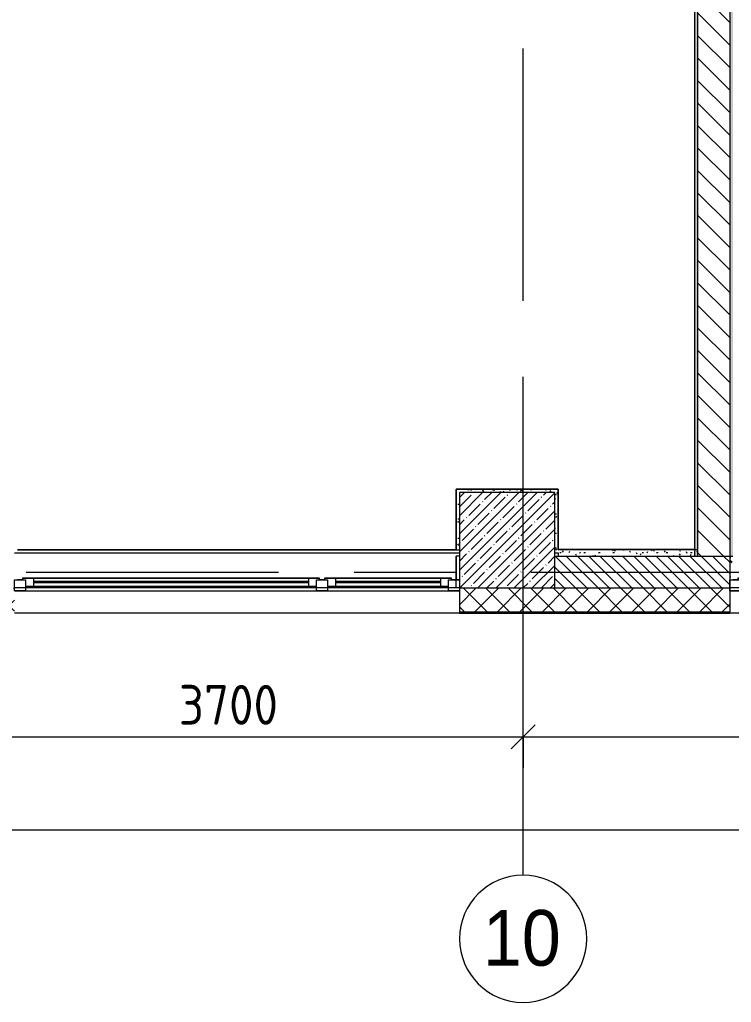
# Model space of a CAD drawing. Header units: millimetres. Extents: x -3456 to 185767, y -8553 to 29000.
# Drawn here: x 26443 to 30920, y -2706 to 3474 of the extents above; entities that cross this region are included whole.
import ezdxf

# ---------------------------------------------------------------- set-up
doc = ezdxf.new("R2010")
doc.units = ezdxf.units.MM
doc.linetypes.add('Осевая', pattern=[3175, 635, -476.25, 1587.5, -476.25])
for name, color, linetype, lineweight in [('A-ANNO-DIMS', 7, 'Continuous', 9), ('A-ANNO-DIMS-100', 7, 'Continuous', 9), ('A-GLAZ', 7, 'Continuous', 9), ('A-GLAZ-1', 7, 'Continuous', 13), ('A-WALL', 7, 'Continuous', 9), ('I-WALL', 7, 'Continuous', 9), ('S-COLS', 7, 'Continuous', 9), ('Оси', 7, 'Continuous', 9), ('Оси-1', 7, 'Continuous', 20), ('Оси-2', 7, 'Осевая', 9)]:
    doc.layers.add(name, color=color, linetype=linetype, lineweight=lineweight)
doc.layers.add('A-WALL-1', color=7, linetype='Continuous', lineweight=9, true_color=0x3c3c3c)
doc.layers.add('A-WALL-FNSH-1', color=7, linetype='Continuous', lineweight=9, true_color=0x3c3c3c)
doc.styles.add('Arial', font='arial.ttf', dxfattribs={"width": 0.9, "height": 350})
doc.styles.add('ISOCPEUR', font='isocpeur.ttf', dxfattribs={"width": 0.9, "height": 250})
doc.dimstyles.new('ISO-2_5_0_9К_БОЛЬШОЙ', dxfattribs={"dimscale": 304.8, "dimtxt": 248.995294, "dimasz": 0.492126, "dimexe": 0.393701, "dimexo": 0.984252, "dimgap": 0, "dimtad": 1, "dimdec": 0, "dimrnd": 10, "dimzin": 0, "dimdsep": 46, "dimtxsty": 'ISOCPEUR', "dimblk1": 'OBLIQUE', "dimblk2": 'OBLIQUE', "dimsah": 1, "dimcen": 0.09, "dimdle": 0.393701, "dimazin": 0, "dimtfac": 1, "dimtdec": 4, "dimtix": 1, "dimtmove": 0, "dimatfit": 3, "dimfxl": 1, "dimtvp": 1, "dimtolj": 1, "dimtzin": 0, "dimarcsym": 2})
pattern_1 = [(0, (0, 0), (121.92, 30.48), [10.058, -81.382, 10.058, -81.382, -487.68]), (0, (0, 0), (121.92, 30.48), [-182.88, 10.058, -172.822, 10.058, -81.382, -213.36]), (0, (0, 0), (121.92, 30.48), [-457.2, 10.058, -50.902, 10.058, -142.342]), (120, (45.72, 15.24), (-87.356454, 90.345817), [10.058, -81.382, 10.058, -81.382, -487.68]), (120, (45.72, 15.24), (-87.356454, 90.345817), [-182.88, 10.058, -172.822, 10.058, -81.382, -213.36]), (120, (45.72, 15.24), (-87.356454, 90.345817), [-457.2, 10.058, -50.902, 10.058, -142.342]), (240, (60.96, 76.2), (-34.563546, -120.825817), [10.058, -81.382, 10.058, -81.382, -487.68]), (240, (60.96, 76.2), (-34.563546, -120.825817), [-182.88, 10.058, -172.822, 10.058, -81.382, -213.36]), (240, (60.96, 76.2), (-34.563546, -120.825817), [-457.2, 10.058, -50.902, 10.058, -142.342])]

# ---------------------------------------------------------------- blocks, each defined once
blk = doc.blocks.new('BSC_Колонна _Прямоугольная - 600х600-V2-План заполнения и маркировки дверных проемов 2 этажа в осях 1-12')
at = {"layer": 'S-COLS'}
h = blk.add_hatch(dxfattribs=at)
h.set_pattern_fill('FP_4', color=256, style=0, pattern_type=2)
h.set_pattern_definition([(45, (-29509.74, -200), (-57.02463, 57.02463), []), (45, (-29452.72, -200), (-57.02463, 57.02463), [100.806, -20.161, 3.353, -16.808])])
h.paths.add_polyline_path([(-300, -300), (300, -300), (300, 300), (-300, 300), (-300, -13.6)])
for p, q in [((300, 300), (-300, 300)), ((-300, 300), (-300, -300)), ((300, -300), (300, 300)), ((-300, -300), (300, -300))]:
    blk.add_line(p, q, dxfattribs=at)
blk = doc.blocks.new('120_Окно_СКБ_2Ст - 120_Окно_СКБ_2Ст 2100х2400 _мал створка справа_-22446225-План заполнения и маркировки дверных проемов 2 этажа в осях 1-12')
at = {"layer": 'A-GLAZ'}
for p, q in [((1050, -57), (-1050, -57)), ((-930, -107), (100, -107)), ((100, -117), (-930, -117)), ((270, -107), (930, -107)), ((930, -117), (270, -117)), ((-1030, -127), (-1000, -127)), ((170, -127), (200, -127)), ((1000, -127), (1030, -127))]:
    blk.add_line(p, q, dxfattribs=at)
at = {"layer": 'A-GLAZ-1'}
for p, q in [((-1050, -127), (-1050, -57)), ((-1050, -57), (-980, -57)), ((-980, -57), (-980, -127)), ((150, -127), (150, -57)), ((150, -57), (220, -57)), ((220, -57), (220, -127)), ((980, -127), (980, -57)), ((980, -57), (1050, -57)), ((1050, -57), (1050, -127)), ((150, -87), (-980, -87)), ((-980, -87), (-980, -127)), ((-930, -137), (-930, -87)), ((100, -137), (100, -87)), ((150, -127), (150, -87)), ((980, -87), (220, -87)), ((220, -87), (220, -127)), ((270, -137), (270, -87)), ((930, -137), (930, -87)), ((980, -127), (980, -87)), ((-980, -127), (-1050, -127)), ((-980, -127), (-1000, -127)), ((-1000, -127), (-1000, -137)), ((-1000, -137), (170, -137)), ((170, -137), (-1000, -137)), ((220, -127), (150, -127)), ((170, -127), (150, -127)), ((170, -137), (170, -127)), ((220, -127), (200, -127)), ((200, -127), (200, -137)), ((200, -137), (1000, -137)), ((1000, -137), (200, -137)), ((1050, -127), (980, -127)), ((1000, -127), (980, -127)), ((1000, -137), (1000, -127))]:
    blk.add_line(p, q, dxfattribs=at)
blk = doc.blocks.new('120_Окно_СКБ_2Ст - 120_Окно_СКБ_2Ст 2800х2500 4-24273432-План заполнения и маркировки дверных проемов 2 этажа в осях 1-12')
at = {"layer": 'A-GLAZ'}
for p, q in [((1400, -57), (-1400, -57)), ((-1280, -107), (-620, -107)), ((-620, -117), (-1280, -117)), ((-450, -107), (1280, -107)), ((1280, -117), (-450, -117)), ((-1400, -127), (-1350, -127)), ((-550, -127), (-520, -127)), ((1350, -127), (1380, -127))]:
    blk.add_line(p, q, dxfattribs=at)
at = {"layer": 'A-GLAZ-1'}
for p, q in [((-1400, -127), (-1400, -57)), ((-1400, -57), (-1330, -57)), ((-1330, -57), (-1330, -127)), ((-570, -127), (-570, -57)), ((-570, -57), (-500, -57)), ((-500, -57), (-500, -127)), ((1330, -127), (1330, -57)), ((1330, -57), (1400, -57)), ((1400, -57), (1400, -127)), ((-570, -87), (-1330, -87)), ((-1330, -87), (-1330, -127)), ((-1280, -137), (-1280, -87)), ((-620, -137), (-620, -87)), ((-570, -127), (-570, -87)), ((1330, -87), (-500, -87)), ((-500, -87), (-500, -127)), ((-450, -137), (-450, -87)), ((1280, -137), (1280, -87)), ((1330, -127), (1330, -87)), ((-1330, -127), (-1400, -127)), ((-1330, -127), (-1350, -127)), ((-1350, -127), (-1350, -137)), ((-1350, -137), (-550, -137)), ((-550, -137), (-1350, -137)), ((-500, -127), (-570, -127)), ((-550, -127), (-570, -127)), ((-550, -137), (-550, -127)), ((-500, -127), (-520, -127)), ((-520, -127), (-520, -137)), ((-520, -137), (1350, -137)), ((1350, -137), (-520, -137)), ((1400, -127), (1330, -127)), ((1350, -127), (1330, -127)), ((1350, -137), (1350, -127))]:
    blk.add_line(p, q, dxfattribs=at)
blk = doc.blocks.new('Ось сетки - D8-29747960-План заполнения и маркировки дверных проемов 2 этажа в осях 1-12')
at = {"layer": 'Оси-1'}
for start, end in [(360, 180), (180, 360)]:
    blk.add_arc((0, 0), 4, start, end, dxfattribs=at)
blk = doc.blocks.new('DIMBLOCK9-План заполнения и маркировки дверных проемов 2 этажа в осях 1-12')
at = {"layer": 'A-ANNO-DIMS-100'}
for p, q in [((25910, -1230.7), (25910, -916.8)), ((29610, -1230.7), (29610, -916.8)), ((25910, -1036.8), (29610, -1036.8)), ((25910, -1036.8), (25910, -1230.7)), ((29610, -1036.8), (29610, -1230.7))]:
    blk.add_line(p, q, dxfattribs=at)
at = {"layer": 'A-ANNO-DIMS-100', "lineweight": 20}
for p, q in [((25910, -1036.8), (25985, -961.8)), ((29610, -1036.8), (29685, -961.8)), ((25910, -1036.8), (25835, -1111.8)), ((29610, -1036.8), (29535, -1111.8))]:
    blk.add_line(p, q, dxfattribs=at)
at = {"layer": 'A-ANNO-DIMS-100', "color": 0, "insert": (27444, -710.2), "char_height": 250, "width": 758.478, "attachment_point": 1, "line_spacing_factor": 1.149209, "style": 'ISOCPEUR'}
blk.add_mtext('3700', dxfattribs=at)
blk = doc.blocks.new('_Oblique')
at = {"color": 0, "linetype": 'ByBlock', "lineweight": -2}
blk.add_line((-0.5, -0.5), (0.5, 0.5), dxfattribs=at)
blk = doc.blocks.new('DIMBLOCK10-План заполнения и маркировки дверных проемов 2 этажа в осях 1-12')
at = {"layer": 'A-ANNO-DIMS-100'}
for p, q in [((29610, -1230.7), (29610, -916.8)), ((33310, -1230.7), (33310, -916.8)), ((29610, -1036.8), (33310, -1036.8)), ((29610, -1036.8), (29610, -1230.7)), ((33310, -1036.8), (33310, -1230.7))]:
    blk.add_line(p, q, dxfattribs=at)
at = {"layer": 'A-ANNO-DIMS-100', "lineweight": 20}
for p, q in [((29610, -1036.8), (29685, -961.8)), ((33310, -1036.8), (33385, -961.8)), ((29610, -1036.8), (29535, -1111.8)), ((33310, -1036.8), (33235, -1111.8))]:
    blk.add_line(p, q, dxfattribs=at)
at = {"layer": 'A-ANNO-DIMS-100', "color": 0, "insert": (31144, -710.2), "char_height": 250, "width": 758.478, "attachment_point": 1, "line_spacing_factor": 1.149209, "style": 'ISOCPEUR'}
blk.add_mtext('3700', dxfattribs=at)
blk = doc.blocks.new('DIMBLOCK25-План заполнения и маркировки дверных проемов 2 этажа в осях 1-12')
at = {"layer": 'A-ANNO-DIMS-100'}
for p, q in [((110, -1815.2), (110, -1501.2)), ((38310, -1815.2), (38310, -1501.2)), ((-10, -1621.2), (38430, -1621.2)), ((110, -1621.2), (110, -1815.2)), ((38310, -1621.2), (38310, -1815.2))]:
    blk.add_line(p, q, dxfattribs=at)
at = {"layer": 'A-ANNO-DIMS-100', "lineweight": 20}
for p, q in [((110, -1621.2), (185, -1546.2)), ((38310, -1621.2), (38385, -1546.2)), ((110, -1621.2), (35, -1696.2)), ((38310, -1621.2), (38235, -1696.2))]:
    blk.add_line(p, q, dxfattribs=at)
at = {"layer": 'A-ANNO-DIMS-100', "color": 0, "insert": (18815, -1294.6), "char_height": 250, "width": 948.097, "attachment_point": 1, "line_spacing_factor": 1.149209, "style": 'ISOCPEUR'}
blk.add_mtext('38200', dxfattribs=at)

msp = doc.modelspace()

# ---------------------------------------------------------------- hatches: boundary and pattern name
at = {"layer": 'A-WALL'}
h = msp.add_hatch(dxfattribs=at)
h.set_pattern_fill('FP_18', color=256, style=0, pattern_type=2)
h.set_pattern_definition([(135, (0, 0), (-35.35534, -35.35534), [])])
h.paths.add_polyline_path([(30910, -100), (30910, 100), (29809.7, 100), (29809.7, -100)])
h = msp.add_hatch(dxfattribs=at)
h.set_pattern_fill('FP_14', color=256, style=0, pattern_type=2)
h.set_pattern_definition([(45, (0, 0), (-70.71068, 70.71068), []), (135, (0, 0), (-70.71068, -70.71068), [])])
h.paths.add_polyline_path([(33610, -250), (33870, -250), (33870, -100), (33010, -100), (33010, -250)])
h.paths.add_polyline_path([(38607.7, -250), (38607.7, -100), (37990, -100), (37990, -250), (38540, -250)])
h.paths.add_polyline_path([(34770, -250), (35890, -250), (35890, -100), (34770, -100)])
h.paths.add_polyline_path([(26160, -250), (26409.7, -250), (26409.7, -100), (24810, -100), (24810, -250), (25611, -250)])
h.paths.add_polyline_path([(21610, -250), (22710, -250), (22710, -100), (21610, -100)])
h.paths.add_polyline_path([(18160, -250), (18810, -250), (18810, -100), (18160, -100)])
h.paths.add_polyline_path([(11660, -250), (13010, -250), (13010, -100), (11660, -100)])
h.paths.add_polyline_path([(16110, -250), (17260, -250), (17260, -100), (16110, -100)])
h.paths.add_polyline_path([(29809.7, -250), (30910, -250), (30910, -100), (29209.7, -100), (29209.7, -250), (29627.3, -250)])
h.paths.add_polyline_path([(6868.2, -250), (8560, -250), (8560, -100), (4630, -100), (4630, -250)])
h.paths.add_polyline_path([(-260, -250), (3730, -250), (3730, -100), (-260, -100)])
at = {"layer": 'I-WALL'}
h = msp.add_hatch(dxfattribs=at)
h.set_pattern_fill('FP_89', color=256, style=0, pattern_type=2)
h.set_pattern_definition(pattern_1)
h.paths.add_polyline_path([(30910, 100), (30930, 100), (30930, 7900), (30910, 7900), (30910, 186.4)])
h = msp.add_hatch(dxfattribs=at)
h.set_pattern_fill('FP_13', color=256, style=0, pattern_type=2)
h.set_pattern_definition([(135, (0, 0), (-70.71068, -70.71068), [])])
h.paths.add_polyline_path([(30710, 100), (30910, 100), (30910, 7700), (30710, 7700), (30710, 140)])
h = msp.add_hatch(dxfattribs=at)
h.set_pattern_fill('FP_89', color=256, style=0, pattern_type=2)
h.set_pattern_definition(pattern_1)
h.paths.add_polyline_path([(30710, 100), (30710, 7100), (30690, 7100), (30690, 100)])
h = msp.add_hatch(dxfattribs=at)
h.set_pattern_fill('FP_89', color=256, style=0, pattern_type=2)
h.set_pattern_definition(pattern_1)
h.paths.add_polyline_path([(29189.7, 140), (29209.7, 140), (29209.7, 520), (29189.7, 520), (29189.7, 141)])
h = msp.add_hatch(dxfattribs=at)
h.set_pattern_fill('FP_89', color=256, style=0, pattern_type=2)
h.set_pattern_definition(pattern_1)
h.paths.add_polyline_path([(29829.7, 500), (29829.7, 520), (29209.7, 520), (29209.7, 500), (29809.7, 500)])
h = msp.add_hatch(dxfattribs=at)
h.set_pattern_fill('FP_89', color=256, style=0, pattern_type=2)
h.set_pattern_definition(pattern_1)
h.paths.add_polyline_path([(29829.7, 120), (29829.7, 500), (29809.7, 500), (29809.7, 120)])
h = msp.add_hatch(dxfattribs=at)
h.set_pattern_fill('FP_89', color=256, style=0, pattern_type=2)
h.set_pattern_definition(pattern_1)
h.paths.add_polyline_path([(30710, 100), (30710, 140), (29829.7, 140), (29829.7, 100)])
h = msp.add_hatch(dxfattribs=at)
h.set_pattern_fill('FP_89', color=256, style=0, pattern_type=2)
h.set_pattern_definition(pattern_1)
h.paths.add_polyline_path([(30910, -48), (30930, -48), (30930, 100), (30910, 100)])

# ---------------------------------------------------------------- linework, layer by layer
at = {"layer": 'A-WALL'}
for p, q in [((30690, 100), (30690, 7080)), ((29189.7, 140), (29189.7, 520)), ((29829.7, 500), (29829.7, 140)), ((29189.7, -100), (29189.7, -48)), ((29809.7, -100), (30910, -100)), ((29209.7, -258), (26409.7, -258)), ((29209.7, -250), (30910, -250)), ((29209.7, -253), (30910, -253)), ((33010, -258), (30910, -258))]:
    msp.add_line(p, q, dxfattribs=at)
at = {"layer": 'A-WALL-1'}
for p, q in [((30910, 7900), (30910, -250)), ((30710, 100), (30710, 7700)), ((29829.7, 520), (29189.7, 520)), ((29189.7, 140), (29209.7, 140)), ((30710, 140), (29829.7, 140)), ((29809.7, 120), (29829.7, 120)), ((29809.7, 100), (30930, 100)), ((29829.7, 120), (29829.7, 100)), ((30910, -48), (30930, -48)), ((29209.7, -100), (29209.7, -250))]:
    msp.add_line(p, q, dxfattribs=at)
at = {"layer": 'A-WALL-FNSH-1'}
for p, q in [((30689, 7079), (30689, 141)), ((29188.7, 521), (29188.7, 141)), ((29830.7, 521), (29188.7, 521)), ((29829.7, 520), (29829.7, 500)), ((29830.7, 141), (29830.7, 521)), ((29188.7, 141), (29189.7, 141)), ((30689, 141), (29830.7, 141)), ((29189.7, 100), (29188.7, 100)), ((29188.7, 100), (29188.7, -48)), ((29189.7, -48), (29189.7, 100)), ((29188.7, -48), (29189.7, -48)), ((29209.7, -250), (29209.7, -258)), ((29209.7, -258), (30910, -258)), ((30910, -258), (30910, -250))]:
    msp.add_line(p, q, dxfattribs=at)
at = {"layer": 'I-WALL'}
for p, q in [((26430, 141), (29188.7, 141)), ((26430, 140), (29189.7, 140)), ((26410, 120), (29209.7, 120)), ((29209.7, 100), (29189.7, 100)), ((29209.7, -48), (29189.7, -48)), ((29209.7, -100), (26409.7, -100)), ((33010, -100), (30910, -100))]:
    msp.add_line(p, q, dxfattribs=at)
at = {"layer": 'Оси'}
msp.add_line((29610, -1906.3), (29610, 593.7), dxfattribs=at)
at = {"layer": 'Оси-2'}
for p, q in [((29610, 593.7), (29610, 24898.1)), ((-28.5, 0), (36281, 0))]:
    msp.add_line(p, q, dxfattribs=at)

# ---------------------------------------------------------------- block references
at = {"layer": 'A-GLAZ', "rotation": 180}
for name, p in [('120_Окно_СКБ_2Ст - 120_Окно_СКБ_2Ст 2800х2500 4-24273432-План заполнения и маркировки дверных проемов 2 этажа в осях 1-12', (27809.7, -175)), ('120_Окно_СКБ_2Ст - 120_Окно_СКБ_2Ст 2100х2400 _мал створка справа_-22446225-План заполнения и маркировки дверных проемов 2 этажа в осях 1-12', (31960, -175))]:
    msp.add_blockref(name, p, dxfattribs=at)
at = {"layer": 'S-COLS'}
msp.add_blockref('BSC_Колонна _Прямоугольная - 600х600-V2-План заполнения и маркировки дверных проемов 2 этажа в осях 1-12', (29509.7, 200), dxfattribs=at)
at = {"layer": 'Оси-1', "xscale": 99.99999999999993, "yscale": 99.99999999999993, "zscale": 99.99999999999993}
msp.add_blockref('Ось сетки - D8-29747960-План заполнения и маркировки дверных проемов 2 этажа в осях 1-12', (29610, -2306.3), dxfattribs=at)

# ---------------------------------------------------------------- texts
at = {"layer": 'Оси', "insert": (29357.4, -2125.6), "char_height": 350, "width": 606.076, "attachment_point": 1, "style": 'Arial'}
msp.add_mtext('10', dxfattribs=at)

# ---------------------------------------------------------------- dimensions: what is measured, and where the dimension line sits
at = {"layer": 'A-ANNO-DIMS'}
for base, p1, p2, override, picture, middle in [((29610, -1036.8), (25910, -930.7), (29610, -930.7), {"dimpost": '<>', "dimfxl": 3700}, 'DIMBLOCK9-План заполнения и маркировки дверных проемов 2 этажа в осях 1-12', (27760, -911.8)), ((33310, -1036.8), (29610, -930.7), (33310, -930.7), {"dimpost": '<>', "dimfxl": 3700}, 'DIMBLOCK10-План заполнения и маркировки дверных проемов 2 этажа в осях 1-12', (31460, -911.8)), ((38310, -1621.2), (110, -1515.2), (38310, -1515.2), {"dimpost": '<>', "dimfxl": 38199.999966}, 'DIMBLOCK25-План заполнения и маркировки дверных проемов 2 этажа в осях 1-12', (19210, -1496.2))]:
    dim = msp.add_linear_dim(base=base, p1=p1, p2=p2, dimstyle='ISO-2_5_0_9К_БОЛЬШОЙ', override=override, dxfattribs=at)
    dim.commit()
    dim.dimension.update_dxf_attribs({"geometry": picture, "text_midpoint": middle})

doc.saveas('drawing.dxf')
